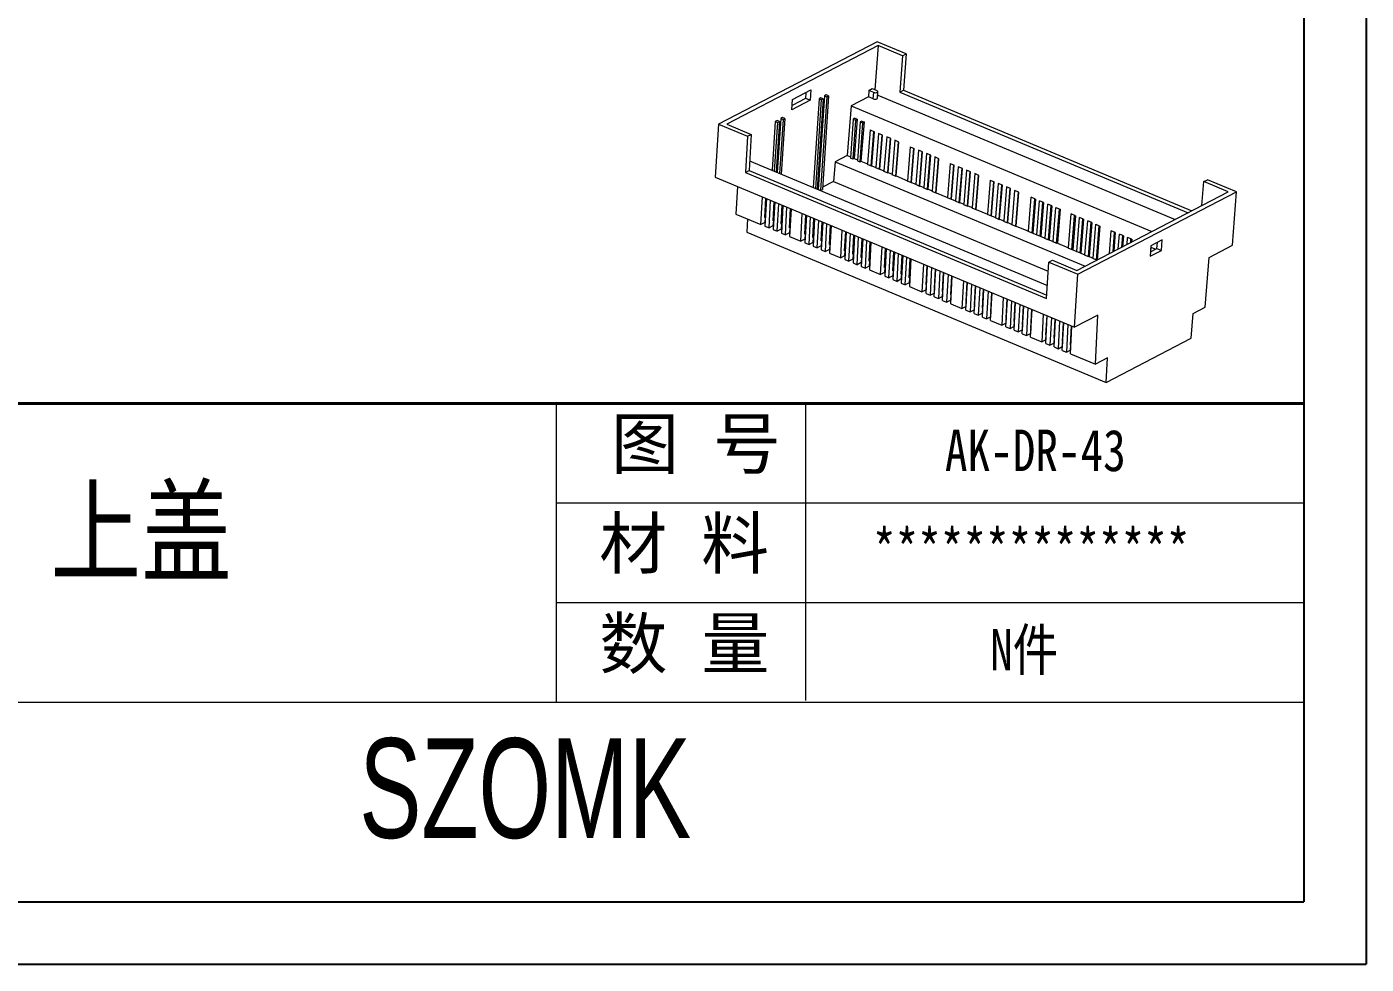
# Model space of a CAD drawing. Header units: inches. Extents: x 2395 to 4256, y 1126 to 1576.
# Drawn here: x 2799 to 3027.9, y 1128.8 to 1289 of the extents above; entities that cross this region are included whole.
import ezdxf

# ---------------------------------------------------------------- set-up
doc = ezdxf.new("R2010")
doc.units = ezdxf.units.IN
doc.header["$LTSCALE"] = 15
doc.layers.add('文字', color=81, linetype='Continuous')
doc.layers.add('粗实线', color=7, linetype='Continuous', lineweight=30)
doc.layers.add('细实线', color=3, linetype='Continuous', lineweight=9)
doc.styles.get("Standard").update_dxf_attribs({"font": 'txt', "bigfont": 'gbcbig.shx'})
doc.styles.add('宋体', font='', dxfattribs={"width": 0.8, "height": 3.5})
doc.styles.add('长仿宋', font='', dxfattribs={"width": 0.7, "height": 4})
doc.styles.get('宋体').set_extended_font_data('SimSun')
doc.styles.get('长仿宋').set_extended_font_data('SimSun')

msp = doc.modelspace()

# ---------------------------------------------------------------- linework, layer by layer
for p, q in [((3027.92, 1576.032), (3027.92, 1128.767)), ((3017.271, 1565.383), (3017.271, 1139.416)), ((2411.728, 1139.416), (3017.271, 1139.416)), ((2395.36, 1128.767), (3027.92, 1128.767))]:
    msp.add_line(p, q)
at = {"color": 7, "linetype": 'Continuous', "lineweight": 15}
for p, q in [((2944.325, 1286.475), (2917.218, 1272.387)), ((2944.481, 1285.825), (2918.621, 1272.385)), ((2944.481, 1285.825), (2943.929, 1278.262)), ((2949.296, 1284.397), (2944.325, 1286.475)), ((2948.673, 1284.073), (2944.481, 1285.825)), ((2948.673, 1284.073), (2949.296, 1284.397)), ((2949.296, 1284.397), (2948.841, 1278.157)), ((2948.673, 1284.073), (2948.217, 1277.834)), ((2929.881, 1276.608), (2932.997, 1278.227)), ((2932.167, 1277.796), (2932.099, 1276.777)), ((2932.997, 1278.227), (2932.879, 1276.451)), ((2935.647, 1277.375), (2935.336, 1277.213)), ((2936.037, 1277.212), (2935.647, 1277.375)), ((2942.925, 1278.156), (2942.851, 1277.046)), ((2942.925, 1278.156), (2943.485, 1278.448)), ((2943.744, 1277.814), (2942.925, 1278.156)), ((2943.485, 1278.448), (2944.304, 1278.105)), ((2943.67, 1276.704), (2943.744, 1277.814)), ((2944.399, 1276.82), (2944.473, 1277.93)), ((2948.217, 1277.834), (2948.841, 1278.157)), ((2948.217, 1277.834), (2997.48, 1257.241)), ((2948.841, 1278.157), (2998.103, 1257.565)), ((2929.763, 1274.832), (2929.881, 1276.608)), ((2932.879, 1276.451), (2929.763, 1274.832)), ((2932.099, 1276.777), (2929.813, 1275.589)), ((2932.879, 1276.451), (2932.099, 1276.777)), ((2934.401, 1276.728), (2933.393, 1261.554)), ((2934.791, 1276.565), (2933.782, 1261.391)), ((2935.103, 1276.727), (2934.075, 1261.269)), ((2935.336, 1277.213), (2934.273, 1261.226)), ((2934.713, 1276.89), (2934.401, 1276.728)), ((2934.401, 1276.728), (2934.791, 1276.565)), ((2935.726, 1277.05), (2934.663, 1261.063)), ((2935.103, 1276.727), (2934.713, 1276.89)), ((2934.791, 1276.565), (2935.103, 1276.727)), ((2936.037, 1277.212), (2934.975, 1261.225)), ((2935.336, 1277.213), (2935.726, 1277.05)), ((2935.726, 1277.05), (2936.037, 1277.212)), ((2939.896, 1275.51), (2939.226, 1267.016)), ((2942.851, 1277.046), (2939.896, 1275.51)), ((2939.896, 1275.51), (2991.293, 1254.025)), ((2943.67, 1276.704), (2942.851, 1277.046)), ((2944.434, 1277.348), (2995.276, 1256.095)), ((2926.923, 1272.841), (2926.368, 1264.49)), ((2927.235, 1273.003), (2926.923, 1272.841)), ((2926.923, 1272.841), (2927.313, 1272.678)), ((2927.625, 1272.84), (2927.051, 1264.205)), ((2927.625, 1272.84), (2927.235, 1273.003)), ((2927.858, 1273.327), (2927.246, 1264.123)), ((2927.313, 1272.678), (2927.625, 1272.84)), ((2928.248, 1273.164), (2927.636, 1263.96)), ((2928.17, 1273.489), (2927.858, 1273.327)), ((2927.858, 1273.327), (2928.248, 1273.164)), ((2928.56, 1273.326), (2927.929, 1263.838)), ((2928.56, 1273.326), (2928.17, 1273.489)), ((2928.248, 1273.164), (2928.56, 1273.326)), ((2940.246, 1273.246), (2939.804, 1266.585)), ((2940.636, 1273.083), (2940.194, 1266.422)), ((2940.535, 1273.396), (2940.246, 1273.246)), ((2940.246, 1273.246), (2940.636, 1273.083)), ((2940.925, 1273.233), (2940.396, 1266.527)), ((2940.535, 1273.396), (2940.925, 1273.233)), ((2940.636, 1273.083), (2940.925, 1273.233)), ((2941.705, 1272.907), (2941.416, 1272.757)), ((2941.705, 1272.907), (2942.095, 1272.744)), ((2917.218, 1272.387), (2916.675, 1263.316)), ((2917.218, 1272.387), (2922.189, 1270.309)), ((2918.621, 1272.385), (2922.813, 1270.633)), ((2922.189, 1270.309), (2922.813, 1270.633)), ((2922.813, 1270.633), (2922.442, 1264.438)), ((2927.313, 1272.678), (2926.758, 1264.327)), ((2941.416, 1272.757), (2940.973, 1266.096)), ((2941.806, 1272.594), (2941.363, 1265.933)), ((2941.416, 1272.757), (2941.806, 1272.594)), ((2942.095, 1272.744), (2941.566, 1266.038)), ((2941.806, 1272.594), (2942.095, 1272.744)), ((2943.155, 1271.377), (2942.697, 1265.565)), ((2943.155, 1271.377), (2943.857, 1271.084)), ((2943.734, 1271.135), (2943.271, 1265.271)), ((2943.399, 1265.272), (2943.857, 1271.084)), ((2944.559, 1270.79), (2944.101, 1264.979)), ((2945.261, 1270.497), (2944.559, 1270.79)), ((2945.138, 1270.549), (2944.675, 1264.684)), ((2922.189, 1270.309), (2921.819, 1264.114)), ((2944.802, 1264.685), (2945.261, 1270.497)), ((2945.963, 1270.204), (2945.504, 1264.392)), ((2946.665, 1269.91), (2945.963, 1270.204)), ((2946.541, 1269.962), (2946.079, 1264.097)), ((2946.206, 1264.098), (2946.665, 1269.91)), ((2947.366, 1269.617), (2946.908, 1263.805)), ((2948.068, 1269.323), (2947.366, 1269.617)), ((2947.945, 1269.375), (2947.483, 1263.51)), ((2947.61, 1263.512), (2948.068, 1269.323)), ((2949.979, 1268.525), (2949.521, 1262.713)), ((2949.979, 1268.525), (2950.681, 1268.231)), ((2950.558, 1268.283), (2950.095, 1262.418)), ((2950.223, 1262.419), (2950.681, 1268.231)), ((2922.541, 1266.09), (2973.423, 1244.82)), ((2937.156, 1265.94), (2936.885, 1262.584)), ((2939.226, 1267.016), (2937.156, 1265.94)), ((2937.156, 1265.94), (2979.866, 1248.086)), ((2939.226, 1267.016), (2939.816, 1266.77)), ((2939.804, 1266.585), (2940.194, 1266.422)), ((2940.194, 1266.422), (2940.396, 1266.527)), ((2940.396, 1266.527), (2940.986, 1266.281)), ((2940.973, 1266.096), (2941.363, 1265.933)), ((2941.363, 1265.933), (2941.566, 1266.038)), ((2941.566, 1266.038), (2942.697, 1265.565)), ((2951.383, 1267.938), (2950.924, 1262.126)), ((2952.085, 1267.645), (2951.383, 1267.938)), ((2951.961, 1267.696), (2951.499, 1261.831)), ((2951.626, 1261.833), (2952.085, 1267.645)), ((2952.787, 1267.351), (2952.328, 1261.539)), ((2953.488, 1267.058), (2952.787, 1267.351)), ((2953.365, 1267.109), (2952.903, 1261.245)), ((2953.03, 1261.246), (2953.488, 1267.058)), ((2954.19, 1266.764), (2953.732, 1260.952)), ((2954.892, 1266.471), (2954.19, 1266.764)), ((2954.769, 1266.522), (2954.306, 1260.658)), ((2954.434, 1260.659), (2954.892, 1266.471)), ((2921.819, 1264.114), (2922.442, 1264.438)), ((2921.819, 1264.114), (2973.29, 1242.598)), ((2922.442, 1264.438), (2973.324, 1243.168)), ((2942.697, 1265.565), (2942.639, 1265.535)), ((2942.639, 1265.535), (2943.341, 1265.242)), ((2943.341, 1265.242), (2943.399, 1265.272)), ((2943.399, 1265.272), (2944.101, 1264.979)), ((2944.101, 1264.979), (2944.042, 1264.948)), ((2944.042, 1264.948), (2944.744, 1264.655)), ((2944.744, 1264.655), (2944.802, 1264.685)), ((2944.802, 1264.685), (2945.504, 1264.392)), ((2945.504, 1264.392), (2945.446, 1264.362)), ((2945.446, 1264.362), (2946.148, 1264.068)), ((2946.148, 1264.068), (2946.206, 1264.098)), ((2946.206, 1264.098), (2946.908, 1263.805)), ((2946.908, 1263.805), (2946.85, 1263.775)), ((2946.85, 1263.775), (2947.552, 1263.481)), ((2956.803, 1265.672), (2956.345, 1259.86)), ((2956.803, 1265.672), (2957.505, 1265.379)), ((2957.381, 1265.43), (2956.919, 1259.566)), ((2957.046, 1259.567), (2957.505, 1265.379)), ((2958.207, 1265.085), (2957.748, 1259.274)), ((2958.909, 1264.792), (2958.207, 1265.085)), ((2958.785, 1264.844), (2958.323, 1258.979)), ((2958.45, 1258.98), (2958.909, 1264.792)), ((2959.61, 1264.499), (2959.152, 1258.687)), ((2960.312, 1264.205), (2959.61, 1264.499)), ((2960.189, 1264.257), (2959.727, 1258.392)), ((2959.854, 1258.393), (2960.312, 1264.205)), ((2961.014, 1263.912), (2960.556, 1258.1)), ((2961.716, 1263.618), (2961.014, 1263.912)), ((2961.593, 1263.67), (2961.13, 1257.805)), ((2916.675, 1263.316), (2978.09, 1237.643)), ((2920.466, 1261.731), (2920.211, 1257.008)), ((2936.885, 1262.584), (2935, 1261.604)), ((2936.885, 1262.584), (2973.569, 1247.25)), ((2947.552, 1263.481), (2947.61, 1263.512)), ((2947.61, 1263.512), (2949.521, 1262.713)), ((2949.521, 1262.713), (2949.463, 1262.683)), ((2949.463, 1262.683), (2950.164, 1262.389)), ((2950.164, 1262.389), (2950.223, 1262.419)), ((2950.223, 1262.419), (2950.924, 1262.126)), ((2950.924, 1262.126), (2950.866, 1262.096)), ((2950.866, 1262.096), (2951.568, 1261.802)), ((2951.568, 1261.802), (2951.626, 1261.833)), ((2951.626, 1261.833), (2952.328, 1261.539)), ((2952.328, 1261.539), (2952.27, 1261.509)), ((2952.27, 1261.509), (2952.972, 1261.216)), ((2961.258, 1257.807), (2961.716, 1263.618)), ((2963.627, 1262.82), (2963.168, 1257.008)), ((2963.627, 1262.82), (2964.329, 1262.526)), ((2964.205, 1262.578), (2963.743, 1256.713)), ((2963.87, 1256.714), (2964.329, 1262.526)), ((2965.031, 1262.233), (2964.572, 1256.421)), ((2965.732, 1261.939), (2965.031, 1262.233)), ((2965.609, 1261.991), (2965.147, 1256.126)), ((2965.274, 1256.128), (2965.732, 1261.939)), ((2966.434, 1261.646), (2965.976, 1255.834)), ((2967.136, 1261.353), (2966.434, 1261.646)), ((2967.013, 1261.404), (2966.55, 1255.54)), ((2966.678, 1255.541), (2967.136, 1261.353)), ((2999.846, 1258.471), (3000.145, 1262.556)), ((3000.145, 1262.556), (3000.768, 1262.88)), ((3004.336, 1260.804), (3000.145, 1262.556)), ((3005.74, 1260.802), (3000.768, 1262.88)), ((2924.462, 1255.231), (2924.716, 1259.954)), ((2925.132, 1256.437), (2925.309, 1259.707)), ((2925.418, 1259.661), (2925.163, 1254.938)), ((2925.865, 1254.644), (2926.12, 1259.368)), ((2926.536, 1255.85), (2926.712, 1259.12)), ((2926.822, 1259.074), (2926.567, 1254.351)), ((2926.713, 1259.12), (2926.71, 1259.08)), ((2934.273, 1261.226), (2934.23, 1261.204)), ((2934.273, 1261.226), (2934.663, 1261.063)), ((2934.663, 1261.063), (2934.975, 1261.225)), ((2952.972, 1261.216), (2953.03, 1261.246)), ((2953.03, 1261.246), (2953.732, 1260.952)), ((2953.732, 1260.952), (2953.674, 1260.922)), ((2953.674, 1260.922), (2954.376, 1260.629)), ((2954.376, 1260.629), (2954.434, 1260.659)), ((2954.434, 1260.659), (2956.345, 1259.86)), ((2956.345, 1259.86), (2956.286, 1259.83)), ((2956.286, 1259.83), (2956.988, 1259.537)), ((2956.988, 1259.537), (2957.046, 1259.567)), ((2957.046, 1259.567), (2957.748, 1259.274)), ((2957.748, 1259.274), (2957.69, 1259.243)), ((2957.69, 1259.243), (2958.392, 1258.95)), ((2967.838, 1261.059), (2967.38, 1255.247)), ((2968.54, 1260.766), (2967.838, 1261.059)), ((2968.417, 1260.817), (2967.954, 1254.953)), ((2968.082, 1254.954), (2968.54, 1260.766)), ((2970.226, 1254.057), (2970.685, 1259.869)), ((2971.386, 1259.576), (2970.685, 1259.869)), ((2970.801, 1253.763), (2971.263, 1259.627)), ((2971.386, 1259.576), (2970.928, 1253.764)), ((2971.63, 1253.471), (2972.088, 1259.282)), ((2972.79, 1258.989), (2972.088, 1259.282)), ((2978.476, 1247.364), (3004.336, 1260.804)), ((2978.633, 1246.714), (3005.74, 1260.802)), ((3005.072, 1251.666), (3005.74, 1260.802)), ((2920.211, 1257.008), (2924.462, 1255.231)), ((2925.235, 1258.336), (2925.344, 1258.29)), ((2926.638, 1257.749), (2926.748, 1257.703)), ((2927.269, 1254.057), (2927.524, 1258.781)), ((2927.94, 1255.263), (2928.116, 1258.533)), ((2928.226, 1258.487), (2927.971, 1253.764)), ((2928.042, 1257.162), (2928.152, 1257.116)), ((2928.203, 1258.072), (2928.088, 1258.012)), ((2928.673, 1253.471), (2928.927, 1258.194)), ((2929.344, 1254.677), (2929.52, 1257.946)), ((2929.629, 1257.901), (2929.375, 1253.177)), ((2931.285, 1252.378), (2931.54, 1257.102)), ((2931.956, 1253.585), (2932.132, 1256.854)), ((2932.242, 1256.808), (2931.987, 1252.085)), ((2958.392, 1258.95), (2958.45, 1258.98)), ((2958.45, 1258.98), (2959.152, 1258.687)), ((2959.152, 1258.687), (2959.094, 1258.657)), ((2959.094, 1258.657), (2959.796, 1258.363)), ((2959.796, 1258.363), (2959.854, 1258.393)), ((2959.854, 1258.393), (2960.556, 1258.1)), ((2960.556, 1258.1), (2960.498, 1258.07)), ((2960.498, 1258.07), (2961.2, 1257.776)), ((2961.2, 1257.776), (2961.258, 1257.807)), ((2961.258, 1257.807), (2963.168, 1257.008)), ((2963.168, 1257.008), (2963.11, 1256.978)), ((2963.11, 1256.978), (2963.812, 1256.684)), ((2972.204, 1253.176), (2972.667, 1259.041)), ((2972.79, 1258.989), (2972.332, 1253.177)), ((2973.034, 1252.884), (2973.492, 1258.696)), ((2974.194, 1258.402), (2973.492, 1258.696)), ((2973.608, 1252.589), (2974.071, 1258.454)), ((2974.194, 1258.402), (2973.736, 1252.59)), ((2974.438, 1252.297), (2974.896, 1258.109)), ((2974.896, 1258.109), (2975.598, 1257.815)), ((2975.012, 1252.002), (2975.475, 1257.867)), ((2975.598, 1257.815), (2975.139, 1252.004)), ((2977.05, 1251.205), (2977.508, 1257.017)), ((2978.21, 1256.723), (2977.508, 1257.017)), ((2977.625, 1250.91), (2978.087, 1256.775)), ((2922.184, 1256.183), (2922.065, 1253.898)), ((2925.131, 1255.579), (2924.462, 1255.231)), ((2925.19, 1256.467), (2925.131, 1255.579)), ((2925.197, 1255.552), (2925.131, 1255.579)), ((2925.19, 1256.467), (2925.132, 1256.437)), ((2925.163, 1254.938), (2925.865, 1254.644)), ((2925.245, 1256.445), (2925.19, 1256.467)), ((2926.535, 1254.992), (2925.865, 1254.644)), ((2926.594, 1255.88), (2926.535, 1254.992)), ((2926.6, 1254.965), (2926.535, 1254.992)), ((2926.594, 1255.88), (2926.536, 1255.85)), ((2926.648, 1255.858), (2926.594, 1255.88)), ((2927.998, 1255.294), (2927.939, 1254.405)), ((2927.998, 1255.294), (2927.94, 1255.263)), ((2928.052, 1255.271), (2927.998, 1255.294)), ((2929.402, 1254.707), (2929.343, 1253.819)), ((2929.402, 1254.707), (2929.344, 1254.677)), ((2929.456, 1254.684), (2929.402, 1254.707)), ((2929.446, 1256.575), (2929.555, 1256.53)), ((2932.059, 1255.483), (2932.168, 1255.437)), ((2932.689, 1251.792), (2932.944, 1256.515)), ((2933.36, 1252.998), (2933.536, 1256.267)), ((2933.646, 1256.222), (2933.391, 1251.498)), ((2933.462, 1254.896), (2933.572, 1254.851)), ((2934.093, 1251.205), (2934.348, 1255.928)), ((2934.764, 1252.411), (2934.94, 1255.681)), ((2935.049, 1255.635), (2934.795, 1250.911)), ((2935.497, 1250.618), (2935.751, 1255.341)), ((2936.168, 1251.824), (2936.344, 1255.094)), ((2936.453, 1255.048), (2936.199, 1250.325)), ((2963.812, 1256.684), (2963.87, 1256.714)), ((2963.87, 1256.714), (2964.572, 1256.421)), ((2964.572, 1256.421), (2964.514, 1256.391)), ((2964.514, 1256.391), (2965.216, 1256.097)), ((2965.216, 1256.097), (2965.274, 1256.128)), ((2965.274, 1256.128), (2965.976, 1255.834)), ((2965.976, 1255.834), (2965.918, 1255.804)), ((2965.918, 1255.804), (2966.62, 1255.511)), ((2966.62, 1255.511), (2966.678, 1255.541)), ((2966.678, 1255.541), (2967.38, 1255.247)), ((2967.38, 1255.247), (2967.322, 1255.217)), ((2967.322, 1255.217), (2968.023, 1254.924)), ((2968.023, 1254.924), (2968.082, 1254.954)), ((2968.082, 1254.954), (2970.226, 1254.057)), ((2978.21, 1256.723), (2977.752, 1250.911)), ((2978.454, 1250.618), (2978.912, 1256.43)), ((2979.614, 1256.137), (2978.912, 1256.43)), ((2979.028, 1250.323), (2979.491, 1256.188)), ((2979.614, 1256.137), (2979.156, 1250.325)), ((2979.858, 1250.031), (2980.316, 1255.843)), ((2981.018, 1255.55), (2980.316, 1255.843)), ((2980.432, 1249.737), (2980.895, 1255.601)), ((2981.018, 1255.55), (2980.56, 1249.738)), ((2981.261, 1249.444), (2981.72, 1255.256)), ((2981.72, 1255.256), (2982.422, 1254.963)), ((2981.836, 1249.15), (2982.298, 1255.014)), ((2982.422, 1254.963), (2981.965, 1249.178)), ((2922.065, 1253.898), (2983.48, 1228.225)), ((2926.567, 1254.351), (2927.269, 1254.057)), ((2927.939, 1254.405), (2927.269, 1254.057)), ((2928.004, 1254.378), (2927.939, 1254.405)), ((2927.971, 1253.764), (2928.673, 1253.471)), ((2929.343, 1253.819), (2928.673, 1253.471)), ((2929.408, 1253.791), (2929.343, 1253.819)), ((2929.375, 1253.177), (2931.285, 1252.378)), ((2931.955, 1252.727), (2931.285, 1252.378)), ((2932.014, 1253.615), (2931.955, 1252.727)), ((2932.02, 1252.699), (2931.955, 1252.727)), ((2932.014, 1253.615), (2931.956, 1253.585)), ((2932.069, 1253.592), (2932.014, 1253.615)), ((2933.418, 1253.028), (2933.359, 1252.14)), ((2933.418, 1253.028), (2933.36, 1252.998)), ((2933.472, 1253.005), (2933.418, 1253.028)), ((2934.822, 1252.441), (2934.763, 1251.553)), ((2934.822, 1252.441), (2934.764, 1252.411)), ((2934.876, 1252.418), (2934.822, 1252.441)), ((2934.866, 1254.31), (2934.976, 1254.264)), ((2936.27, 1253.723), (2936.379, 1253.677)), ((2938.109, 1249.526), (2938.364, 1254.249)), ((2938.78, 1250.732), (2938.956, 1254.002)), ((2939.066, 1253.956), (2938.811, 1249.232)), ((2938.882, 1252.631), (2938.992, 1252.585)), ((2939.513, 1248.939), (2939.768, 1253.663)), ((2940.184, 1250.145), (2940.36, 1253.415)), ((2940.47, 1253.369), (2940.215, 1248.646)), ((2940.917, 1248.352), (2941.171, 1253.076)), ((2941.588, 1249.558), (2941.764, 1252.828)), ((2941.873, 1252.782), (2941.619, 1248.059)), ((2942.321, 1247.765), (2942.575, 1252.489)), ((2942.991, 1248.972), (2943.168, 1252.241)), ((2943.277, 1252.196), (2943.023, 1247.472)), ((2970.168, 1254.027), (2970.226, 1254.057)), ((2970.87, 1253.734), (2970.168, 1254.027)), ((2970.928, 1253.764), (2970.87, 1253.734)), ((2970.928, 1253.764), (2971.63, 1253.471)), ((2971.572, 1253.44), (2971.63, 1253.471)), ((2972.274, 1253.147), (2971.572, 1253.44)), ((2972.332, 1253.177), (2972.274, 1253.147)), ((2972.332, 1253.177), (2973.034, 1252.884)), ((2972.976, 1252.854), (2973.034, 1252.884)), ((2973.678, 1252.56), (2972.976, 1252.854)), ((2973.736, 1252.59), (2973.678, 1252.56)), ((2973.736, 1252.59), (2974.438, 1252.297)), ((2974.379, 1252.267), (2974.438, 1252.297)), ((2975.081, 1251.973), (2974.379, 1252.267)), ((2984.023, 1250.247), (2984.332, 1254.164)), ((2985.034, 1253.871), (2984.332, 1254.164)), ((2984.647, 1250.571), (2984.911, 1253.922)), ((2985.034, 1253.871), (2984.779, 1250.64)), ((2985.535, 1251.033), (2985.736, 1253.577)), ((2986.438, 1253.284), (2985.736, 1253.577)), ((2986.159, 1251.357), (2986.315, 1253.336)), ((2986.438, 1253.284), (2986.291, 1251.426)), ((2987.047, 1251.819), (2987.14, 1252.991)), ((2987.842, 1252.697), (2987.14, 1252.991)), ((2987.671, 1252.143), (2987.719, 1252.749)), ((2987.842, 1252.697), (2987.803, 1252.212)), ((2993.055, 1252.581), (2991.092, 1251.561)), ((2992.937, 1250.804), (2993.055, 1252.581)), ((2931.987, 1252.085), (2932.689, 1251.792)), ((2933.359, 1252.14), (2932.689, 1251.792)), ((2933.424, 1252.113), (2933.359, 1252.14)), ((2933.391, 1251.498), (2934.093, 1251.205)), ((2934.763, 1251.553), (2934.093, 1251.205)), ((2934.828, 1251.526), (2934.763, 1251.553)), ((2934.795, 1250.911), (2935.497, 1250.618)), ((2936.167, 1250.966), (2935.497, 1250.618)), ((2936.226, 1251.854), (2936.167, 1250.966)), ((2936.232, 1250.939), (2936.167, 1250.966)), ((2936.226, 1251.854), (2936.168, 1251.824)), ((2936.199, 1250.325), (2938.109, 1249.526)), ((2936.28, 1251.832), (2936.226, 1251.854)), ((2938.838, 1250.762), (2938.779, 1249.874)), ((2938.838, 1250.762), (2938.78, 1250.732)), ((2938.892, 1250.74), (2938.838, 1250.762)), ((2940.242, 1250.175), (2940.183, 1249.287)), ((2940.242, 1250.175), (2940.184, 1250.145)), ((2940.296, 1250.153), (2940.242, 1250.175)), ((2940.286, 1252.044), (2940.396, 1251.998)), ((2941.69, 1251.457), (2941.799, 1251.411)), ((2943.094, 1250.87), (2943.203, 1250.824)), ((2944.933, 1246.673), (2945.188, 1251.397)), ((2945.604, 1247.879), (2945.78, 1251.149)), ((2945.89, 1251.103), (2945.635, 1246.38)), ((2946.337, 1246.086), (2946.592, 1250.81)), ((2947.008, 1247.293), (2947.184, 1250.562)), ((2947.293, 1250.517), (2947.039, 1245.793)), ((2947.741, 1245.5), (2947.995, 1250.223)), ((2948.412, 1246.706), (2948.588, 1249.976)), ((2948.697, 1249.93), (2948.443, 1245.206)), ((2975.139, 1252.004), (2975.081, 1251.973)), ((2975.139, 1252.004), (2977.05, 1251.205)), ((2976.992, 1251.175), (2977.05, 1251.205)), ((2977.694, 1250.881), (2976.992, 1251.175)), ((2977.752, 1250.911), (2977.694, 1250.881)), ((2977.752, 1250.911), (2978.454, 1250.618)), ((2978.396, 1250.588), (2978.454, 1250.618)), ((2979.098, 1250.294), (2978.396, 1250.588)), ((2979.156, 1250.325), (2979.098, 1250.294)), ((2979.156, 1250.325), (2979.858, 1250.031)), ((2979.8, 1250.001), (2979.858, 1250.031)), ((2980.501, 1249.708), (2979.8, 1250.001)), ((2991.092, 1251.561), (2990.974, 1249.784)), ((2990.974, 1249.784), (2992.937, 1250.804)), ((2991.025, 1250.542), (2992.157, 1251.13)), ((2991.099, 1250.58), (2991.156, 1251.312)), ((2991.858, 1251.018), (2991.156, 1251.312)), ((2991.722, 1250.904), (2991.735, 1251.07)), ((2991.858, 1251.018), (2991.855, 1250.973)), ((2992.157, 1251.13), (2992.225, 1252.149)), ((2992.157, 1251.13), (2992.937, 1250.804)), ((3001.084, 1249.593), (3005.072, 1251.666)), ((2938.779, 1249.874), (2938.109, 1249.526)), ((2938.844, 1249.847), (2938.779, 1249.874)), ((2938.811, 1249.232), (2939.513, 1248.939)), ((2940.183, 1249.287), (2939.513, 1248.939)), ((2940.248, 1249.26), (2940.183, 1249.287)), ((2940.215, 1248.646), (2940.917, 1248.352)), ((2941.587, 1248.7), (2940.917, 1248.352)), ((2941.646, 1249.589), (2941.587, 1248.7)), ((2941.652, 1248.673), (2941.587, 1248.7)), ((2941.646, 1249.589), (2941.588, 1249.558)), ((2941.619, 1248.059), (2942.321, 1247.765)), ((2941.7, 1249.566), (2941.646, 1249.589)), ((2942.991, 1248.114), (2942.321, 1247.765)), ((2943.05, 1249.002), (2942.991, 1248.972)), ((2943.05, 1249.002), (2942.991, 1248.114)), ((2943.056, 1248.086), (2942.991, 1248.114)), ((2943.104, 1248.979), (2943.05, 1249.002)), ((2945.662, 1247.91), (2945.603, 1247.021)), ((2945.662, 1247.91), (2945.604, 1247.879)), ((2945.716, 1247.887), (2945.662, 1247.91)), ((2945.706, 1249.778), (2945.816, 1249.732)), ((2947.11, 1249.191), (2947.22, 1249.146)), ((2948.514, 1248.604), (2948.623, 1248.559)), ((2949.144, 1244.913), (2949.399, 1249.636)), ((2949.815, 1246.119), (2949.992, 1249.389)), ((2950.101, 1249.343), (2949.846, 1244.619)), ((2949.918, 1248.018), (2950.027, 1247.972)), ((2952.246, 1248.446), (2951.991, 1243.723)), ((2952.838, 1248.199), (2952.662, 1244.929)), ((2952.693, 1243.43), (2952.948, 1248.153)), ((2953.649, 1247.86), (2953.395, 1243.136)), ((2954.242, 1247.612), (2954.066, 1244.342)), ((2973.29, 1242.598), (2973.661, 1248.793)), ((2973.661, 1248.793), (2974.284, 1249.116)), ((2973.661, 1248.793), (2978.633, 1246.714)), ((2974.284, 1249.116), (2978.476, 1247.364)), ((2980.56, 1249.738), (2980.501, 1249.708)), ((2980.56, 1249.738), (2981.261, 1249.444)), ((2981.203, 1249.414), (2981.261, 1249.444)), ((2981.878, 1249.132), (2981.203, 1249.414)), ((3000.414, 1241.099), (3001.084, 1249.593)), ((2943.023, 1247.472), (2944.933, 1246.673)), ((2945.603, 1247.021), (2944.933, 1246.673)), ((2945.668, 1246.994), (2945.603, 1247.021)), ((2945.635, 1246.38), (2946.337, 1246.086)), ((2947.007, 1246.435), (2946.337, 1246.086)), ((2947.066, 1247.323), (2947.007, 1246.435)), ((2947.072, 1246.407), (2947.007, 1246.435)), ((2947.066, 1247.323), (2947.008, 1247.293)), ((2947.039, 1245.793), (2947.741, 1245.5)), ((2947.12, 1247.3), (2947.066, 1247.323)), ((2948.411, 1245.848), (2947.741, 1245.5)), ((2948.47, 1246.736), (2948.411, 1245.848)), ((2948.476, 1245.821), (2948.411, 1245.848)), ((2948.47, 1246.736), (2948.412, 1246.706)), ((2948.524, 1246.713), (2948.47, 1246.736)), ((2949.873, 1246.149), (2949.814, 1245.261)), ((2949.873, 1246.149), (2949.815, 1246.119)), ((2949.928, 1246.127), (2949.873, 1246.149)), ((2952.764, 1246.828), (2952.874, 1246.782)), ((2954.097, 1242.843), (2954.351, 1247.566)), ((2954.168, 1246.241), (2954.277, 1246.195)), ((2955.053, 1247.273), (2954.799, 1242.549)), ((2955.646, 1247.025), (2955.469, 1243.755)), ((2955.5, 1242.256), (2955.755, 1246.979)), ((2955.572, 1245.654), (2955.681, 1245.608)), ((2956.457, 1246.686), (2956.202, 1241.963)), ((2957.049, 1246.438), (2956.873, 1243.169)), ((2956.904, 1241.669), (2957.159, 1246.393)), ((2959.07, 1245.594), (2958.815, 1240.87)), ((2959.662, 1245.346), (2959.486, 1242.077)), ((2978.09, 1237.643), (2978.633, 1246.714)), ((2948.443, 1245.206), (2949.144, 1244.913)), ((2949.814, 1245.261), (2949.144, 1244.913)), ((2949.879, 1245.234), (2949.814, 1245.261)), ((2949.846, 1244.619), (2951.991, 1243.723)), ((2951.991, 1243.723), (2952.661, 1244.071)), ((2952.72, 1244.959), (2952.661, 1244.071)), ((2952.661, 1244.071), (2952.726, 1244.044)), ((2952.662, 1244.929), (2952.72, 1244.959)), ((2952.693, 1243.43), (2953.395, 1243.136)), ((2952.72, 1244.959), (2952.774, 1244.937)), ((2953.395, 1243.136), (2954.065, 1243.484)), ((2954.124, 1244.372), (2954.065, 1243.484)), ((2954.065, 1243.484), (2954.13, 1243.457)), ((2954.066, 1244.342), (2954.124, 1244.372)), ((2954.124, 1244.372), (2954.178, 1244.35)), ((2955.527, 1243.786), (2955.468, 1242.897)), ((2955.469, 1243.755), (2955.527, 1243.786)), ((2955.527, 1243.786), (2955.582, 1243.763)), ((2956.931, 1243.199), (2956.872, 1242.311)), ((2956.873, 1243.169), (2956.931, 1243.199)), ((2956.931, 1243.199), (2956.985, 1243.176)), ((2956.975, 1245.067), (2957.085, 1245.022)), ((2959.517, 1240.577), (2959.771, 1245.3)), ((2959.588, 1243.975), (2959.698, 1243.929)), ((2960.473, 1245.007), (2960.219, 1240.284)), ((2961.066, 1244.759), (2960.889, 1241.49)), ((2960.921, 1239.99), (2961.175, 1244.714)), ((2960.992, 1243.388), (2961.101, 1243.343)), ((2961.877, 1244.42), (2961.622, 1239.697)), ((2962.47, 1244.173), (2962.293, 1240.903)), ((2962.324, 1239.403), (2962.579, 1244.127)), ((2963.281, 1243.833), (2963.026, 1239.11)), ((2963.873, 1243.586), (2963.697, 1240.316)), ((2963.728, 1238.817), (2963.983, 1243.54)), ((2954.097, 1242.843), (2954.799, 1242.549)), ((2954.799, 1242.549), (2955.468, 1242.897)), ((2955.468, 1242.897), (2955.534, 1242.87)), ((2955.5, 1242.256), (2956.202, 1241.963)), ((2956.202, 1241.963), (2956.872, 1242.311)), ((2956.872, 1242.311), (2956.937, 1242.283)), ((2956.904, 1241.669), (2958.815, 1240.87)), ((2958.815, 1240.87), (2959.485, 1241.219)), ((2959.544, 1242.107), (2959.485, 1241.219)), ((2959.485, 1241.219), (2959.55, 1241.191)), ((2959.486, 1242.077), (2959.544, 1242.107)), ((2959.544, 1242.107), (2959.598, 1242.084)), ((2960.889, 1241.49), (2960.948, 1241.52)), ((2960.948, 1241.52), (2960.889, 1240.632)), ((2960.948, 1241.52), (2961.002, 1241.497)), ((2962.351, 1240.933), (2962.292, 1240.045)), ((2962.293, 1240.903), (2962.351, 1240.933)), ((2962.351, 1240.933), (2962.406, 1240.91)), ((2962.396, 1242.802), (2962.505, 1242.756)), ((2963.799, 1242.215), (2963.909, 1242.169)), ((2965.893, 1242.741), (2965.639, 1238.018)), ((2966.486, 1242.494), (2966.31, 1239.224)), ((2966.341, 1237.724), (2966.595, 1242.448)), ((2966.412, 1241.123), (2966.521, 1241.077)), ((2967.297, 1242.155), (2967.043, 1237.431)), ((2967.89, 1241.907), (2967.713, 1238.637)), ((2967.744, 1237.138), (2967.999, 1241.861)), ((2968.701, 1241.568), (2968.446, 1236.844)), ((2969.293, 1241.32), (2969.117, 1238.05)), ((2969.148, 1236.551), (2969.403, 1241.274)), ((2970.105, 1240.981), (2969.85, 1236.257)), ((2998.342, 1240.022), (3000.414, 1241.099)), ((2959.517, 1240.577), (2960.219, 1240.284)), ((2960.219, 1240.284), (2960.889, 1240.632)), ((2960.889, 1240.632), (2960.954, 1240.605)), ((2960.921, 1239.99), (2961.622, 1239.697)), ((2961.622, 1239.697), (2962.292, 1240.045)), ((2962.292, 1240.045), (2962.357, 1240.018)), ((2962.324, 1239.403), (2963.026, 1239.11)), ((2963.026, 1239.11), (2963.696, 1239.458)), ((2963.755, 1240.346), (2963.696, 1239.458)), ((2963.696, 1239.458), (2963.761, 1239.431)), ((2963.697, 1240.316), (2963.755, 1240.346)), ((2963.728, 1238.817), (2965.639, 1238.018)), ((2963.755, 1240.346), (2963.809, 1240.324)), ((2966.368, 1239.254), (2966.309, 1238.366)), ((2966.31, 1239.224), (2966.368, 1239.254)), ((2966.368, 1239.254), (2966.422, 1239.232)), ((2967.771, 1238.667), (2967.712, 1237.779)), ((2967.713, 1238.637), (2967.771, 1238.667)), ((2967.771, 1238.667), (2967.826, 1238.645)), ((2967.816, 1240.536), (2967.925, 1240.49)), ((2969.219, 1239.949), (2969.329, 1239.903)), ((2970.697, 1240.733), (2970.521, 1237.464)), ((2970.552, 1235.964), (2970.807, 1240.688)), ((2970.623, 1239.362), (2970.733, 1239.316)), ((2972.717, 1239.889), (2972.463, 1235.165)), ((2973.31, 1239.641), (2973.133, 1236.371)), ((2973.165, 1234.872), (2973.419, 1239.595)), ((2974.121, 1239.302), (2973.866, 1234.578)), ((2974.713, 1239.054), (2974.537, 1235.785)), ((2974.568, 1234.285), (2974.823, 1239.009)), ((2975.525, 1238.715), (2975.27, 1233.992)), ((2976.117, 1238.468), (2975.941, 1235.198)), ((2982.078, 1239.716), (2978.09, 1237.643)), ((2981.626, 1231.335), (2982.078, 1239.716)), ((2997.999, 1235.771), (2998.342, 1240.022)), ((2965.639, 1238.018), (2966.309, 1238.366)), ((2966.309, 1238.366), (2966.374, 1238.339)), ((2966.341, 1237.724), (2967.043, 1237.431)), ((2967.043, 1237.431), (2967.712, 1237.779)), ((2967.712, 1237.779), (2967.778, 1237.752)), ((2967.744, 1237.138), (2968.446, 1236.844)), ((2968.446, 1236.844), (2969.116, 1237.192)), ((2969.175, 1238.081), (2969.116, 1237.192)), ((2969.116, 1237.192), (2969.181, 1237.165)), ((2969.117, 1238.05), (2969.175, 1238.081)), ((2969.148, 1236.551), (2969.85, 1236.257)), ((2969.175, 1238.081), (2969.229, 1238.058)), ((2969.85, 1236.257), (2970.52, 1236.606)), ((2970.579, 1237.494), (2970.52, 1236.606)), ((2970.52, 1236.606), (2970.585, 1236.578)), ((2970.521, 1237.464), (2970.579, 1237.494)), ((2970.579, 1237.494), (2970.633, 1237.471)), ((2973.133, 1236.371), (2973.192, 1236.402)), ((2973.192, 1236.402), (2973.133, 1235.513)), ((2973.192, 1236.402), (2973.246, 1236.379)), ((2973.236, 1238.27), (2973.345, 1238.224)), ((2974.64, 1237.683), (2974.749, 1237.638)), ((2975.972, 1233.698), (2976.227, 1238.422)), ((2976.043, 1237.096), (2976.153, 1237.051)), ((2976.929, 1238.128), (2976.674, 1233.405)), ((2977.521, 1237.881), (2977.345, 1234.611)), ((2977.376, 1233.111), (2977.63, 1237.835)), ((2977.447, 1236.51), (2977.557, 1236.464)), ((2970.552, 1235.964), (2972.463, 1235.165)), ((2972.463, 1235.165), (2973.133, 1235.513)), ((2973.133, 1235.513), (2973.198, 1235.486)), ((2973.165, 1234.872), (2973.866, 1234.578)), ((2973.866, 1234.578), (2974.536, 1234.927)), ((2974.595, 1235.815), (2974.536, 1234.927)), ((2974.536, 1234.927), (2974.601, 1234.899)), ((2974.537, 1235.785), (2974.595, 1235.815)), ((2974.568, 1234.285), (2975.27, 1233.992)), ((2974.595, 1235.815), (2974.65, 1235.792)), ((2975.27, 1233.992), (2975.94, 1234.34)), ((2975.999, 1235.228), (2975.94, 1234.34)), ((2975.94, 1234.34), (2976.005, 1234.313)), ((2975.941, 1235.198), (2975.999, 1235.228)), ((2975.999, 1235.228), (2976.053, 1235.205)), ((2977.403, 1234.641), (2977.344, 1233.753)), ((2977.345, 1234.611), (2977.403, 1234.641)), ((2977.403, 1234.641), (2977.457, 1234.619)), ((2983.48, 1228.225), (2997.999, 1235.771)), ((2975.972, 1233.698), (2976.674, 1233.405)), ((2976.674, 1233.405), (2977.344, 1233.753)), ((2977.344, 1233.753), (2977.409, 1233.726)), ((2977.376, 1233.111), (2981.626, 1231.335)), ((2983.698, 1232.412), (2981.626, 1231.335)), ((2983.48, 1228.225), (2983.698, 1232.412))]:
    msp.add_line(p, q, dxfattribs=at)
at = {"color": 7, "linetype": 'Continuous', "lineweight": 15, "flags": 128}
for points in [[(2943.744, 1277.814), (2943.899, 1277.769), (2944.074, 1277.753), (2944.241, 1277.768), (2944.375, 1277.813), (2944.455, 1277.88), (2944.47, 1277.959), (2944.417, 1278.038), (2944.304, 1278.105)], [(2943.67, 1276.704), (2943.825, 1276.659), (2944, 1276.643), (2944.167, 1276.658), (2944.301, 1276.703), (2944.382, 1276.77), (2944.399, 1276.82)]]:
    msp.add_lwpolyline(points, dxfattribs=at)
at = {"layer": '粗实线', "color": 7, "lineweight": 40}
msp.add_line((3017.271, 1224.61), (2761.691, 1224.61), dxfattribs=at)
at = {"layer": '细实线', "color": 7}
for p, q in [((2889.481, 1224.61), (2889.481, 1173.494)), ((2932.078, 1224.61), (2932.078, 1173.852)), ((3017.271, 1207.571), (2889.481, 1207.571)), ((3017.271, 1190.532), (2889.481, 1190.532)), ((3017.271, 1173.494), (2633.901, 1173.494))]:
    msp.add_line(p, q, dxfattribs=at)

# ---------------------------------------------------------------- texts
at = {"layer": '文字', "color": 0, "attachment_point": 1, "style": '宋体'}
for s, insert, char_height, width in [('{\\H1.111x;AK-DR-43}', (2955.918, 1220.159), 6.3895, 73.8698), ('上盖', (2803.052, 1209.9), 14.1989, 181.5277), ('{\\H1.111x;**************}', (2943.627, 1203.12), 6.3895, 73.8698), ('{\\H1.111x;N件}', (2963.646, 1186.081), 6.3895, 73.8698)]:
    msp.add_mtext(s, dxfattribs=dict(at, insert=insert, char_height=char_height, width=width))
at = {"layer": '粗实线', "insert": (2855.819, 1167.392), "char_height": 17.03867, "width": 191.0718, "attachment_point": 1, "style": '长仿宋'}
msp.add_mtext('{\\fSTXinwei|b0|i0|c134|p2;SZOMK}', dxfattribs=at)
at = {"layer": '细实线', "color": 7, "char_height": 8.51933, "attachment_point": 1}
for s, insert, width in [('{\\fSimSun|b0|i0|c134|p54;图 号}', (2898.849, 1222.023), 42.59667), ('{\\fSimSun|b0|i0|c134|p54;材 料   }', (2896.829, 1204.984), 42.59667), ('{\\fSimSun|b0|i0|c134|p54;数 量}', (2896.871, 1187.862), 38.49143)]:
    msp.add_mtext(s, dxfattribs=dict(at, insert=insert, width=width))

doc.saveas('drawing.dxf')
